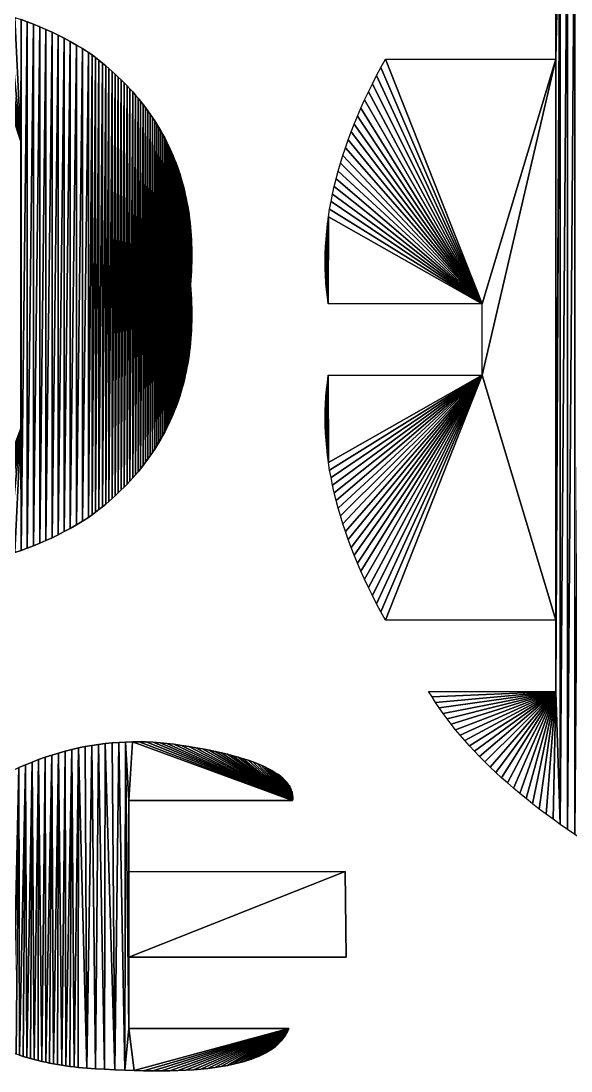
# Model space of a CAD drawing. Extents: x 10 to 917, y 10 to 841.
# Drawn here: x 157 to 205.9, y 10 to 103.4 of the extents above; entities that cross this region are included whole.
import ezdxf

# ---------------------------------------------------------------- set-up
doc = ezdxf.new("R2010")
doc.units = 0
doc.header["$MEASUREMENT"] = 0
doc.layers.get('0').update_dxf_attribs({"linetype": 'CONTINUOUS'})

msp = doc.modelspace()

# ---------------------------------------------------------------- linework, layer by layer
for p, q in [((204.6, 99.984), (204.6, 106.326)), ((157.591, 103.305), (157.036, 103.502)), ((158.144, 103.095), (157.591, 103.305)), ((158.695, 102.872), (158.144, 103.095)), ((159.244, 102.634), (158.695, 102.872)), ((159.791, 102.383), (159.244, 102.634)), ((160.336, 102.118), (159.791, 102.383)), ((160.878, 101.839), (160.336, 102.118)), ((161.419, 101.547), (160.878, 101.839)), ((161.958, 101.241), (161.419, 101.547)), ((162.494, 100.921), (161.958, 101.241)), ((163.029, 100.588), (162.494, 100.921)), ((163.346, 100.355), (163.029, 100.588)), ((163.658, 100.119), (163.346, 100.355)), ((163.965, 99.881), (163.658, 100.119)), ((189.041, 99.252), (189.444, 99.984)), ((189.444, 99.984), (204.6, 99.984)), ((164.266, 99.64), (163.965, 99.881)), ((164.561, 99.395), (164.266, 99.64)), ((164.85, 99.148), (164.561, 99.395)), ((165.135, 98.898), (164.85, 99.148)), ((188.653, 98.522), (189.041, 99.252)), ((165.413, 98.646), (165.135, 98.898)), ((165.686, 98.39), (165.413, 98.646)), ((165.953, 98.131), (165.686, 98.39)), ((166.215, 97.87), (165.953, 98.131)), ((188.281, 97.796), (188.653, 98.522)), ((166.471, 97.605), (166.215, 97.87)), ((166.722, 97.338), (166.471, 97.605)), ((166.966, 97.068), (166.722, 97.338)), ((187.925, 97.073), (188.281, 97.796)), ((167.206, 96.795), (166.966, 97.068)), ((167.44, 96.519), (167.206, 96.795)), ((167.668, 96.241), (167.44, 96.519)), ((167.89, 95.959), (167.668, 96.241)), ((187.26, 95.638), (187.585, 96.354)), ((187.585, 96.354), (187.925, 97.073)), ((168.107, 95.675), (167.89, 95.959)), ((168.319, 95.387), (168.107, 95.675)), ((168.525, 95.097), (168.319, 95.387)), ((186.952, 94.926), (187.26, 95.638)), ((168.725, 94.804), (168.525, 95.097)), ((168.92, 94.508), (168.725, 94.804)), ((169.109, 94.209), (168.92, 94.508)), ((186.659, 94.217), (186.952, 94.926)), ((169.292, 93.908), (169.109, 94.209)), ((169.47, 93.603), (169.292, 93.908)), ((169.643, 93.296), (169.47, 93.603)), ((186.12, 92.808), (186.381, 93.511)), ((186.381, 93.511), (186.659, 94.217)), ((169.809, 92.986), (169.643, 93.296)), ((169.971, 92.672), (169.809, 92.986)), ((170.126, 92.356), (169.971, 92.672)), ((185.874, 92.109), (186.12, 92.808)), ((170.276, 92.037), (170.126, 92.356)), ((170.421, 91.716), (170.276, 92.037)), ((170.559, 91.391), (170.421, 91.716)), ((185.644, 91.414), (185.874, 92.109)), ((170.693, 91.063), (170.559, 91.391)), ((170.82, 90.733), (170.693, 91.063)), ((170.942, 90.4), (170.82, 90.733)), ((185.232, 90.033), (185.43, 90.721)), ((185.43, 90.721), (185.644, 91.414)), ((171.059, 90.064), (170.942, 90.4)), ((171.17, 89.725), (171.059, 90.064)), ((171.275, 89.383), (171.17, 89.725)), ((185.049, 89.347), (185.232, 90.033)), ((171.375, 89.038), (171.275, 89.383)), ((171.469, 88.69), (171.375, 89.038)), ((184.882, 88.665), (185.049, 89.347)), ((171.558, 88.34), (171.469, 88.69)), ((171.641, 87.987), (171.558, 88.34)), ((171.718, 87.63), (171.641, 87.987)), ((184.596, 87.311), (184.731, 87.986)), ((184.731, 87.986), (184.882, 88.665)), ((171.79, 87.271), (171.718, 87.63)), ((171.856, 86.909), (171.79, 87.271)), ((171.917, 86.544), (171.856, 86.909)), ((184.476, 86.639), (184.596, 87.311)), ((171.972, 86.177), (171.917, 86.544)), ((172.021, 85.806), (171.972, 86.177)), ((184.284, 85.305), (184.372, 85.97)), ((184.372, 85.97), (184.476, 86.639)), ((172.065, 85.432), (172.021, 85.806)), ((172.103, 85.056), (172.065, 85.432)), ((172.136, 84.677), (172.103, 85.056)), ((184.212, 84.643), (184.284, 85.305)), ((172.163, 84.295), (172.136, 84.677)), ((172.185, 83.91), (172.163, 84.295)), ((184.155, 83.985), (184.212, 84.643)), ((172.201, 83.522), (172.185, 83.91)), ((172.211, 83.131), (172.201, 83.522)), ((172.216, 82.738), (172.211, 83.131)), ((184.089, 82.678), (184.114, 83.329)), ((184.114, 83.329), (184.155, 83.985)), ((172.209, 81.942), (172.215, 82.341)), ((172.215, 82.341), (172.216, 82.738)), ((184.08, 82.029), (184.089, 82.678)), ((172.179, 81.135), (172.197, 81.54)), ((172.197, 81.54), (172.209, 81.942)), ((184.087, 81.384), (184.08, 82.029)), ((184.109, 80.743), (184.087, 81.384)), ((172.093, 79.902), (172.127, 80.316)), ((172.127, 80.316), (172.156, 80.727)), ((172.156, 80.727), (172.179, 81.135)), ((184.147, 80.105), (184.109, 80.743)), ((172.127, 79.489), (172.093, 79.902)), ((172.156, 79.078), (172.127, 79.489)), ((184.201, 79.47), (184.147, 80.105)), ((184.27, 78.838), (184.201, 79.47)), ((172.179, 78.67), (172.156, 79.078)), ((172.197, 78.265), (172.179, 78.67)), ((184.356, 78.21), (184.27, 78.838)), ((172.209, 77.863), (172.197, 78.265)), ((172.215, 77.463), (172.209, 77.863)), ((198.041, 78.211), (184.356, 78.21)), ((198.041, 71.869), (198.041, 78.211)), ((172.201, 76.282), (172.211, 76.673)), ((172.211, 76.673), (172.216, 77.067)), ((172.216, 77.067), (172.215, 77.463)), ((172.163, 75.51), (172.185, 75.895)), ((172.185, 75.895), (172.201, 76.282)), ((172.065, 74.372), (172.103, 74.748)), ((172.103, 74.748), (172.136, 75.128)), ((172.136, 75.128), (172.163, 75.51)), ((171.972, 73.628), (172.021, 73.999)), ((172.021, 73.999), (172.065, 74.372)), ((171.79, 72.533), (171.856, 72.895)), ((171.856, 72.895), (171.917, 73.26)), ((171.917, 73.26), (171.972, 73.628)), ((171.641, 71.818), (171.718, 72.174)), ((171.718, 72.174), (171.79, 72.533)), ((171.375, 70.766), (171.469, 71.114)), ((171.469, 71.114), (171.558, 71.465)), ((171.558, 71.465), (171.641, 71.818)), ((184.201, 70.61), (184.27, 71.242)), ((184.27, 71.242), (184.356, 71.87)), ((184.356, 71.87), (198.041, 71.869)), ((171.059, 69.741), (171.17, 70.08)), ((171.17, 70.08), (171.275, 70.422)), ((171.275, 70.422), (171.375, 70.766)), ((184.147, 69.975), (184.201, 70.61)), ((170.82, 69.071), (170.942, 69.405)), ((170.942, 69.405), (171.059, 69.741)), ((184.087, 68.696), (184.109, 69.337)), ((184.109, 69.337), (184.147, 69.975)), ((170.421, 68.089), (170.559, 68.413)), ((170.559, 68.413), (170.693, 68.741)), ((170.693, 68.741), (170.82, 69.071)), ((184.08, 68.051), (184.087, 68.696)), ((169.971, 67.132), (170.126, 67.448)), ((170.126, 67.448), (170.276, 67.767)), ((170.276, 67.767), (170.421, 68.089)), ((184.089, 67.402), (184.08, 68.051)), ((184.114, 66.751), (184.089, 67.402)), ((169.47, 66.201), (169.643, 66.509)), ((169.643, 66.509), (169.809, 66.819)), ((169.809, 66.819), (169.971, 67.132)), ((184.155, 66.095), (184.114, 66.751)), ((168.92, 65.296), (169.109, 65.595)), ((169.109, 65.595), (169.292, 65.897)), ((169.292, 65.897), (169.47, 66.201)), ((184.212, 65.437), (184.155, 66.095)), ((184.284, 64.775), (184.212, 65.437)), ((168.319, 64.417), (168.525, 64.707)), ((168.525, 64.707), (168.725, 65)), ((168.725, 65), (168.92, 65.296)), ((184.372, 64.11), (184.284, 64.775)), ((167.44, 63.285), (167.668, 63.564)), ((167.668, 63.564), (167.89, 63.845)), ((167.89, 63.845), (168.107, 64.13)), ((168.107, 64.13), (168.319, 64.417)), ((184.476, 63.441), (184.372, 64.11)), ((166.722, 62.466), (166.966, 62.736)), ((166.966, 62.736), (167.206, 63.009)), ((167.206, 63.009), (167.44, 63.285)), ((184.596, 62.769), (184.476, 63.441)), ((184.731, 62.094), (184.596, 62.769)), ((165.686, 61.415), (165.953, 61.673)), ((165.953, 61.673), (166.215, 61.935)), ((166.215, 61.935), (166.471, 62.199)), ((166.471, 62.199), (166.722, 62.466)), ((184.882, 61.415), (184.731, 62.094)), ((164.85, 60.656), (165.135, 60.906)), ((165.135, 60.906), (165.413, 61.159)), ((165.413, 61.159), (165.686, 61.415)), ((185.049, 60.733), (184.882, 61.415)), ((185.232, 60.047), (185.049, 60.733)), ((163.658, 59.685), (163.965, 59.923)), ((163.965, 59.923), (164.266, 60.165)), ((164.266, 60.165), (164.561, 60.409)), ((164.561, 60.409), (164.85, 60.656)), ((185.43, 59.359), (185.232, 60.047)), ((161.958, 58.563), (162.494, 58.883)), ((162.494, 58.883), (163.029, 59.217)), ((163.029, 59.217), (163.346, 59.449)), ((163.346, 59.449), (163.658, 59.685)), ((185.644, 58.666), (185.43, 59.359)), ((160.336, 57.686), (160.878, 57.965)), ((160.878, 57.965), (161.419, 58.257)), ((161.419, 58.257), (161.958, 58.563)), ((185.874, 57.971), (185.644, 58.666)), ((186.12, 57.272), (185.874, 57.971)), ((158.695, 56.933), (159.244, 57.17)), ((159.244, 57.17), (159.791, 57.421)), ((159.791, 57.421), (160.336, 57.686)), ((186.381, 56.569), (186.12, 57.272)), ((156.478, 56.12), (157.036, 56.303)), ((157.036, 56.303), (157.591, 56.499)), ((157.591, 56.499), (158.144, 56.709)), ((158.144, 56.709), (158.695, 56.933)), ((186.659, 55.863), (186.381, 56.569)), ((186.952, 55.154), (186.659, 55.863)), ((187.26, 54.442), (186.952, 55.154)), ((187.585, 53.726), (187.26, 54.442)), ((187.925, 53.007), (187.585, 53.726)), ((188.281, 52.284), (187.925, 53.007)), ((188.653, 51.558), (188.281, 52.284)), ((189.041, 50.829), (188.653, 51.558)), ((189.444, 50.096), (189.041, 50.829)), ((204.6, 50.096), (189.444, 50.096)), ((204.6, 43.754), (204.6, 50.096)), ((193.579, 43.264), (193.277, 43.754)), ((193.277, 43.754), (204.6, 43.754)), ((193.894, 42.775), (193.579, 43.264)), ((194.224, 42.288), (193.894, 42.775)), ((194.567, 41.802), (194.224, 42.288)), ((194.924, 41.317), (194.567, 41.802)), ((195.294, 40.834), (194.924, 41.317)), ((195.679, 40.353), (195.294, 40.834)), ((196.077, 39.872), (195.679, 40.353)), ((165.732, 39.223), (165.128, 39.177)), ((166.338, 39.254), (165.732, 39.223)), ((166.945, 39.27), (166.338, 39.254)), ((167.554, 39.272), (166.945, 39.27)), ((168.165, 39.259), (167.554, 39.272)), ((168.778, 39.231), (168.165, 39.259)), ((169.393, 39.188), (168.778, 39.231)), ((196.49, 39.394), (196.077, 39.872)), ((196.916, 38.916), (196.49, 39.394)), ((160.947, 38.443), (160.356, 38.28)), ((161.539, 38.592), (160.947, 38.443)), ((162.133, 38.727), (161.539, 38.592)), ((162.728, 38.846), (162.133, 38.727)), ((163.326, 38.951), (162.728, 38.846)), ((163.924, 39.041), (163.326, 38.951)), ((164.525, 39.117), (163.924, 39.041)), ((165.128, 39.177), (164.525, 39.117)), ((170.009, 39.131), (169.393, 39.188)), ((170.627, 39.059), (170.009, 39.131)), ((171.298, 38.96), (170.627, 39.059)), ((171.947, 38.858), (171.298, 38.96)), ((172.574, 38.752), (171.947, 38.858)), ((173.179, 38.643), (172.574, 38.752)), ((173.762, 38.529), (173.179, 38.643)), ((174.323, 38.412), (173.762, 38.529)), ((174.862, 38.292), (174.323, 38.412)), ((175.379, 38.167), (174.862, 38.292)), ((197.356, 38.44), (196.916, 38.916)), ((197.81, 37.966), (197.356, 38.44)), ((158.012, 37.477), (157.43, 37.239)), ((158.596, 37.7), (158.012, 37.477)), ((159.181, 37.908), (158.596, 37.7)), ((159.768, 38.101), (159.181, 37.908)), ((160.356, 38.28), (159.768, 38.101)), ((175.874, 38.039), (175.379, 38.167)), ((176.347, 37.907), (175.874, 38.039)), ((176.798, 37.772), (176.347, 37.907)), ((177.227, 37.632), (176.798, 37.772)), ((177.634, 37.489), (177.227, 37.632)), ((178.019, 37.343), (177.634, 37.489)), ((198.278, 37.493), (197.81, 37.966)), ((198.759, 37.021), (198.278, 37.493)), ((157.43, 37.239), (156.85, 36.987)), ((178.382, 37.192), (178.019, 37.343)), ((178.723, 37.038), (178.382, 37.192)), ((179.042, 36.88), (178.723, 37.038)), ((179.339, 36.719), (179.042, 36.88)), ((179.613, 36.554), (179.339, 36.719)), ((179.866, 36.385), (179.613, 36.554)), ((199.255, 36.551), (198.759, 37.021)), ((199.764, 36.082), (199.255, 36.551)), ((180.097, 36.212), (179.866, 36.385)), ((180.306, 36.036), (180.097, 36.212)), ((180.493, 35.856), (180.306, 36.036)), ((180.579, 35.764), (180.493, 35.856)), ((180.658, 35.672), (180.579, 35.764)), ((180.733, 35.579), (180.658, 35.672)), ((180.801, 35.485), (180.733, 35.579)), ((180.865, 35.389), (180.801, 35.485)), ((200.287, 35.615), (199.764, 36.082)), ((200.824, 35.149), (200.287, 35.615)), ((180.922, 35.293), (180.865, 35.389)), ((180.975, 35.196), (180.922, 35.293)), ((181.021, 35.099), (180.975, 35.196)), ((181.063, 35), (181.021, 35.099)), ((181.098, 34.9), (181.063, 35)), ((181.129, 34.799), (181.098, 34.9)), ((181.153, 34.698), (181.129, 34.799)), ((181.173, 34.595), (181.153, 34.698)), ((181.186, 34.492), (181.173, 34.595)), ((201.375, 34.684), (200.824, 35.149)), ((201.94, 34.221), (201.375, 34.684)), ((166.629, 27.727), (166.629, 34.069)), ((166.629, 34.069), (181.186, 34.069)), ((181.195, 34.387), (181.186, 34.492)), ((181.186, 34.069), (181.195, 34.176)), ((181.197, 34.282), (181.195, 34.387)), ((181.195, 34.176), (181.197, 34.282)), ((202.518, 33.76), (201.94, 34.221)), ((203.111, 33.299), (202.518, 33.76)), ((203.717, 32.841), (203.111, 33.299)), ((204.337, 32.383), (203.717, 32.841)), ((204.971, 31.927), (204.337, 32.383)), ((205.619, 31.473), (204.971, 31.927)), ((206.28, 31.02), (205.619, 31.473)), ((185.851, 27.728), (166.629, 27.727)), ((185.938, 20.135), (185.851, 27.728)), ((166.629, 13.793), (166.629, 20.135)), ((166.629, 20.135), (185.938, 20.135)), ((180.834, 13.793), (166.629, 13.793)), ((180.406, 12.984), (180.494, 13.112)), ((180.494, 13.112), (180.575, 13.243)), ((180.575, 13.243), (180.649, 13.377)), ((180.649, 13.377), (180.717, 13.513)), ((180.717, 13.513), (180.779, 13.652)), ((180.779, 13.652), (180.834, 13.793)), ((179.48, 12.056), (179.618, 12.163)), ((179.618, 12.163), (179.749, 12.272)), ((179.749, 12.272), (179.875, 12.384)), ((179.875, 12.384), (179.994, 12.499)), ((179.994, 12.499), (180.107, 12.616)), ((180.107, 12.616), (180.213, 12.736)), ((180.213, 12.736), (180.313, 12.859)), ((180.313, 12.859), (180.406, 12.984)), ((156.907, 11.403), (157.228, 11.302)), ((157.228, 11.302), (157.552, 11.205)), ((177.749, 11.139), (177.95, 11.218)), ((177.95, 11.218), (178.146, 11.301)), ((178.146, 11.301), (178.335, 11.386)), ((178.335, 11.386), (178.517, 11.473)), ((178.517, 11.473), (178.694, 11.564)), ((178.694, 11.564), (178.864, 11.657)), ((178.864, 11.657), (179.027, 11.753)), ((179.027, 11.753), (179.184, 11.851)), ((179.184, 11.851), (179.335, 11.952)), ((179.335, 11.952), (179.48, 12.056)), ((157.552, 11.205), (157.88, 11.112)), ((157.88, 11.112), (158.213, 11.023)), ((158.213, 11.023), (158.549, 10.939)), ((158.549, 10.939), (158.889, 10.858)), ((158.889, 10.858), (159.233, 10.782)), ((159.233, 10.782), (159.581, 10.711)), ((159.581, 10.711), (159.933, 10.643)), ((159.933, 10.643), (160.289, 10.579)), ((160.289, 10.579), (160.649, 10.52)), ((160.649, 10.52), (161.013, 10.465)), ((161.013, 10.465), (161.381, 10.414)), ((161.381, 10.414), (161.753, 10.368)), ((161.753, 10.368), (162.129, 10.325)), ((162.129, 10.325), (162.892, 10.253)), ((173.657, 10.23), (174.257, 10.306)), ((174.257, 10.306), (174.832, 10.393)), ((174.832, 10.393), (175.382, 10.49)), ((175.382, 10.49), (175.906, 10.598)), ((175.906, 10.598), (176.405, 10.717)), ((176.405, 10.717), (176.878, 10.847)), ((176.878, 10.847), (177.326, 10.987)), ((177.326, 10.987), (177.541, 11.062)), ((177.541, 11.062), (177.749, 11.139)), ((162.892, 10.253), (163.671, 10.198)), ((163.671, 10.198), (164.466, 10.159)), ((164.466, 10.159), (165.372, 10.106)), ((165.372, 10.106), (166.252, 10.063)), ((166.252, 10.063), (167.107, 10.032)), ((167.107, 10.032), (167.937, 10.011)), ((167.937, 10.011), (168.741, 10.001)), ((168.741, 10.001), (169.519, 10.001)), ((169.519, 10.001), (170.272, 10.012)), ((170.272, 10.012), (171, 10.034)), ((171, 10.034), (171.702, 10.067)), ((171.702, 10.067), (172.379, 10.111)), ((172.379, 10.111), (173.031, 10.165)), ((173.031, 10.165), (173.657, 10.23))]:
    msp.add_line(p, q)

# ---------------------------------------------------------------- meshes
mesh = msp.add_polyface()
corners = [(211.376, 75.04), (211.3, 122.191), (212.072, 122.633), (212.177, 80.793), (212.859, 123.073), (212.911, 83.205), (213.659, 123.512), (213.665, 85.043), (214.473, 123.949), (214.567, 86.8), (215.301, 124.385), (214.815, 87.226), (215.073, 87.648), (215.34, 88.064), (193.579, 106.816), (204.6, 106.326), (193.277, 106.326), (193.894, 107.305), (194.224, 107.792), (194.567, 108.278), (194.924, 108.763), (195.294, 109.246), (195.679, 109.727), (196.077, 110.208), (196.49, 110.686), (196.916, 111.164), (197.356, 111.64), (197.81, 112.114), (198.278, 112.587), (198.759, 113.059), (199.255, 113.529), (199.764, 113.998), (200.287, 114.465), (200.824, 114.931), (201.375, 115.396), (201.94, 115.859), (202.518, 116.32), (203.111, 116.781), (203.717, 117.239), (204.337, 117.697), (204.971, 118.153), (204.6, 99.984)]
mesh.append_faces([[corners[k] for k in face] for face in [(14, 15, 16)]], dxfattribs={"vtx0": -1})
mesh.append_faces([[corners[k] for k in face] for face in [(9, 10, 11), (11, 10, 12), (12, 10, 13), (15, 40, 41)]], dxfattribs={"vtx0": -1, "vtx1": -1})
mesh.append_faces([[corners[k] for k in face] for face in [(0, 1, 2), (3, 2, 4), (5, 4, 6), (7, 6, 8), (9, 8, 10), (15, 14, 17), (15, 17, 18), (15, 18, 19), (15, 19, 20), (15, 20, 21), (15, 21, 22), (15, 22, 23), (15, 23, 24), (15, 24, 25), (15, 25, 26), (15, 26, 27), (15, 27, 28), (15, 28, 29), (15, 29, 30), (15, 30, 31), (15, 31, 32), (15, 32, 33), (15, 33, 34), (15, 34, 35), (15, 35, 36), (15, 36, 37), (15, 37, 38), (15, 38, 39), (15, 39, 40)]], dxfattribs={"vtx0": -1, "vtx2": -1})
mesh = msp.add_polyface()
corners = [(204.971, 31.927), (204.971, 118.153), (205.619, 118.607), (205.619, 31.473), (206.28, 119.06), (206.28, 31.02), (206.956, 119.512), (206.956, 30.568), (207.645, 119.962), (207.645, 30.118), (208.348, 120.411), (208.348, 29.67), (209.065, 120.858), (209.065, 29.222), (209.796, 121.304), (209.796, 28.776), (210.541, 121.748), (210.541, 28.332), (211.3, 122.191), (211.3, 27.889), (211.376, 75.04), (212.072, 122.633), (211.402, 75.588), (211.438, 76.132), (211.483, 76.67), (211.537, 77.203), (211.601, 77.731), (211.674, 78.254), (211.756, 78.772), (211.847, 79.285), (211.948, 79.793), (212.057, 80.296), (212.177, 80.793), (212.859, 123.073), (212.305, 81.286), (212.442, 81.773), (212.589, 82.255), (212.745, 82.733), (212.911, 83.205), (213.659, 123.512), (213.085, 83.672), (213.269, 84.134), (213.462, 84.591), (213.665, 85.043), (214.473, 123.949), (213.876, 85.49), (214.097, 85.931), (214.327, 86.368), (214.567, 86.8), (204.6, 99.984), (204.6, 50.096)]
mesh.append_faces([[corners[k] for k in face] for face in [(20, 21, 22), (22, 21, 23), (23, 21, 24), (24, 21, 25), (25, 21, 26), (26, 21, 27), (27, 21, 28), (28, 21, 29), (29, 21, 30), (30, 21, 31), (31, 21, 32), (32, 33, 34), (34, 33, 35), (35, 33, 36), (36, 33, 37), (37, 33, 38), (38, 39, 40), (40, 39, 41), (41, 39, 42), (42, 39, 43), (43, 44, 45), (45, 44, 46), (46, 44, 47), (47, 44, 48)]], dxfattribs={"vtx0": -1, "vtx1": -1})
mesh.append_faces([[corners[k] for k in face] for face in [(19, 18, 20), (49, 1, 50)]], dxfattribs={"vtx0": -1, "vtx1": -1, "vtx2": -1})
mesh.append_faces([[corners[k] for k in face] for face in [(0, 1, 2), (3, 2, 4), (5, 4, 6), (7, 6, 8), (9, 8, 10), (11, 10, 12), (13, 12, 14), (15, 14, 16), (17, 16, 18)]], dxfattribs={"vtx0": -1, "vtx2": -1})
mesh = msp.add_polyface()
corners = [(204.971, 31.927), (204.6, 43.754), (204.971, 118.153), (205.619, 118.607), (205.619, 31.473), (206.28, 119.06), (206.28, 31.02), (206.956, 119.512), (206.956, 30.568), (207.645, 119.962), (207.645, 30.118), (208.348, 120.411), (208.348, 29.67), (209.065, 120.858), (209.065, 29.222), (209.796, 121.304), (209.796, 28.776), (210.541, 121.748), (210.541, 28.332), (211.3, 122.191), (211.3, 27.889), (212.072, 27.447), (211.376, 75.04), (211.402, 74.492), (211.438, 73.948), (211.483, 73.41), (211.537, 72.877), (211.601, 72.349), (211.674, 71.826), (211.756, 71.308), (211.847, 70.795), (211.948, 70.287), (212.057, 69.785), (212.177, 69.287), (212.859, 27.007), (212.305, 68.794), (212.442, 68.307), (212.589, 67.825), (212.745, 67.347), (212.911, 66.875), (213.659, 26.568), (213.085, 66.408), (213.269, 65.946), (213.462, 65.489), (213.665, 65.037), (214.473, 26.131), (213.876, 64.59), (214.097, 64.149), (214.327, 63.712), (214.567, 63.28), (204.6, 50.096)]
mesh.append_faces([[corners[k] for k in face] for face in [(0, 3, 4), (4, 5, 6), (6, 7, 8), (8, 9, 10), (10, 11, 12), (12, 13, 14), (14, 15, 16), (16, 17, 18), (18, 19, 20), (50, 2, 1)]], dxfattribs={"vtx0": -1, "vtx1": -1})
mesh.append_faces([[corners[k] for k in face] for face in [(0, 1, 2)]], dxfattribs={"vtx0": -1, "vtx1": -1, "vtx2": -1})
mesh.append_faces([[corners[k] for k in face] for face in [(21, 22, 23), (21, 23, 24), (21, 24, 25), (21, 25, 26), (21, 26, 27), (21, 27, 28), (21, 28, 29), (21, 29, 30), (21, 30, 31), (21, 31, 32), (21, 32, 33), (34, 33, 35), (34, 35, 36), (34, 36, 37), (34, 37, 38), (34, 38, 39), (40, 39, 41), (40, 41, 42), (40, 42, 43), (40, 43, 44), (45, 44, 46), (45, 46, 47), (45, 47, 48), (45, 48, 49)]], dxfattribs={"vtx0": -1, "vtx2": -1})
mesh = msp.add_polyface()
corners = [(157.036, 56.303), (157.036, 103.502), (157.591, 103.305), (157.591, 56.499), (158.144, 103.095), (158.144, 56.709), (158.695, 102.872), (158.695, 56.933), (159.244, 102.634), (159.244, 57.17), (159.791, 102.383), (159.791, 57.421), (160.336, 102.118), (160.336, 57.686), (160.878, 101.839), (160.878, 57.965), (161.419, 101.547), (161.419, 58.257), (161.958, 101.241), (161.958, 58.563), (162.494, 100.921), (162.494, 58.883), (163.029, 100.588), (163.029, 59.217), (163.346, 100.355), (163.346, 59.449), (163.658, 100.119), (163.658, 59.685), (163.965, 99.881), (163.965, 59.923), (164.266, 99.64), (164.266, 60.165), (164.561, 99.395), (164.561, 60.409), (164.85, 99.148), (164.85, 60.656), (165.135, 98.898), (165.135, 60.906), (165.413, 98.646), (165.413, 61.159), (165.686, 98.39), (165.686, 61.415), (165.953, 98.131), (165.953, 61.673), (166.215, 97.87), (166.215, 61.935), (166.471, 97.605), (166.471, 62.199), (166.722, 97.338), (166.722, 62.466), (166.966, 97.068), (166.966, 62.736), (167.206, 96.795), (167.206, 63.009), (167.44, 96.519), (167.44, 63.285), (167.668, 96.241), (167.668, 63.564), (167.89, 95.959), (167.89, 63.845), (168.107, 95.675), (168.107, 64.13), (168.319, 95.387), (168.319, 64.417), (168.525, 95.097), (168.525, 64.707), (168.725, 94.804), (157.03, 92.667), (153.092, 104.491), (153.661, 104.391), (154.229, 104.277), (154.794, 104.15), (155.358, 104.008), (155.919, 103.853), (156.478, 103.684), (157.03, 86.326), (157.03, 73.478)]
mesh.append_faces([[corners[k] for k in face] for face in [(67, 1, 75)]], dxfattribs={"vtx0": -1, "vtx1": -1})
mesh.append_faces([[corners[k] for k in face] for face in [(75, 1, 76)]], dxfattribs={"vtx0": -1, "vtx1": -1, "vtx2": -1})
mesh.append_faces([[corners[k] for k in face] for face in [(0, 1, 2), (3, 2, 4), (5, 4, 6), (7, 6, 8), (9, 8, 10), (11, 10, 12), (13, 12, 14), (15, 14, 16), (17, 16, 18), (19, 18, 20), (21, 20, 22), (23, 22, 24), (25, 24, 26), (27, 26, 28), (29, 28, 30), (31, 30, 32), (33, 32, 34), (35, 34, 36), (37, 36, 38), (39, 38, 40), (41, 40, 42), (43, 42, 44), (45, 44, 46), (47, 46, 48), (49, 48, 50), (51, 50, 52), (53, 52, 54), (55, 54, 56), (57, 56, 58), (59, 58, 60), (61, 60, 62), (63, 62, 64), (65, 64, 66), (67, 68, 69), (67, 69, 70), (67, 70, 71), (67, 71, 72), (67, 72, 73), (67, 73, 74), (67, 74, 1)]], dxfattribs={"vtx0": -1, "vtx2": -1})
mesh = msp.add_polyface()
corners = [(152.52, 55.227), (157.03, 67.137), (153.092, 55.313), (153.661, 55.413), (154.229, 55.527), (154.794, 55.655), (155.358, 55.796), (155.919, 55.951), (156.478, 56.12), (157.036, 56.303), (157.591, 103.305), (157.591, 56.499), (158.144, 103.095), (158.144, 56.709), (158.695, 102.872), (158.695, 56.933), (159.244, 102.634), (159.244, 57.17), (159.791, 102.383), (159.791, 57.421), (160.336, 102.118), (160.336, 57.686), (160.878, 101.839), (160.878, 57.965), (161.419, 101.547), (161.419, 58.257), (161.958, 101.241), (161.958, 58.563), (162.494, 100.921), (162.494, 58.883), (163.029, 100.588), (163.029, 59.217), (163.346, 100.355), (163.346, 59.449), (163.658, 100.119), (163.658, 59.685), (163.965, 99.881), (163.965, 59.923), (164.266, 99.64), (164.266, 60.165), (164.561, 99.395), (164.561, 60.409), (164.85, 99.148), (164.85, 60.656), (165.135, 98.898), (165.135, 60.906), (165.413, 98.646), (165.413, 61.159), (165.686, 98.39), (165.686, 61.415), (165.953, 98.131), (165.953, 61.673), (166.215, 97.87), (166.215, 61.935), (166.471, 97.605), (166.471, 62.199), (166.722, 97.338), (166.722, 62.466), (166.966, 97.068), (166.966, 62.736), (167.206, 96.795), (167.206, 63.009), (167.44, 96.519), (167.44, 63.285), (167.668, 96.241), (167.668, 63.564), (167.89, 95.959), (167.89, 63.845), (168.107, 95.675), (168.107, 64.13), (168.319, 95.387), (168.319, 64.417), (168.525, 95.097), (168.525, 64.707), (168.725, 94.804), (168.725, 65), (168.92, 94.508), (168.92, 65.296)]
mesh.append_faces([[corners[k] for k in face] for face in [(0, 1, 2), (2, 1, 3), (3, 1, 4), (4, 1, 5), (5, 1, 6), (6, 1, 7), (7, 1, 8), (8, 1, 9), (9, 10, 11), (11, 12, 13), (13, 14, 15), (15, 16, 17), (17, 18, 19), (19, 20, 21), (21, 22, 23), (23, 24, 25), (25, 26, 27), (27, 28, 29), (29, 30, 31), (31, 32, 33), (33, 34, 35), (35, 36, 37), (37, 38, 39), (39, 40, 41), (41, 42, 43), (43, 44, 45), (45, 46, 47), (47, 48, 49), (49, 50, 51), (51, 52, 53), (53, 54, 55), (55, 56, 57), (57, 58, 59), (59, 60, 61), (61, 62, 63), (63, 64, 65), (65, 66, 67), (67, 68, 69), (69, 70, 71), (71, 72, 73), (73, 74, 75), (75, 76, 77)]], dxfattribs={"vtx0": -1, "vtx1": -1})
mesh = msp.add_polyface()
corners = [(157.036, 56.303), (157.03, 67.137), (157.036, 103.502), (168.92, 65.296), (169.109, 94.209), (169.109, 65.595), (169.292, 93.908), (169.292, 65.897), (169.47, 93.603), (169.47, 66.201), (169.643, 93.296), (169.643, 66.509), (169.809, 92.986), (169.809, 66.819), (169.971, 92.672), (169.971, 67.132), (170.126, 92.356), (170.126, 67.448), (170.276, 92.037), (170.276, 67.767), (170.421, 91.716), (170.421, 68.089), (170.559, 91.391), (170.559, 68.413), (170.693, 91.063), (170.693, 68.741), (170.82, 90.733), (170.82, 69.071), (170.942, 90.4), (170.942, 69.405), (171.059, 90.064), (171.059, 69.741), (171.17, 89.725), (171.17, 70.08), (171.275, 89.383), (171.275, 70.422), (171.375, 89.038), (171.375, 70.766), (171.469, 88.69), (171.469, 71.114), (171.558, 88.34), (171.558, 71.465), (171.641, 87.987), (171.641, 71.818), (171.718, 87.63), (171.718, 72.174), (171.79, 87.271), (171.79, 72.533), (171.856, 86.909), (171.856, 72.895), (171.917, 86.544), (171.917, 73.26), (171.972, 86.177), (171.972, 73.628), (172.021, 85.806), (172.021, 73.999), (172.065, 85.432), (172.065, 74.372), (172.103, 85.056), (172.093, 79.902), (172.103, 74.748), (172.127, 79.489), (172.136, 75.128), (172.156, 79.078), (172.163, 75.51), (172.179, 78.67), (172.185, 75.895), (172.197, 78.265), (172.201, 76.282), (172.209, 77.863), (172.211, 76.673), (172.215, 77.463), (172.216, 77.067)]
mesh.append_faces([[corners[k] for k in face] for face in [(70, 71, 72)]], dxfattribs={"vtx0": -1})
mesh.append_faces([[corners[k] for k in face] for face in [(3, 4, 5), (5, 6, 7), (7, 8, 9), (9, 10, 11), (11, 12, 13), (13, 14, 15), (15, 16, 17), (17, 18, 19), (19, 20, 21), (21, 22, 23), (23, 24, 25), (25, 26, 27), (27, 28, 29), (29, 30, 31), (31, 32, 33), (33, 34, 35), (35, 36, 37), (37, 38, 39), (39, 40, 41), (41, 42, 43), (43, 44, 45), (45, 46, 47), (47, 48, 49), (49, 50, 51), (51, 52, 53), (53, 54, 55), (55, 56, 57), (60, 61, 62), (62, 63, 64), (64, 65, 66), (66, 67, 68), (68, 69, 70)]], dxfattribs={"vtx0": -1, "vtx1": -1})
mesh.append_faces([[corners[k] for k in face] for face in [(0, 1, 2), (57, 58, 59)]], dxfattribs={"vtx0": -1, "vtx1": -1, "vtx2": -1})
mesh.append_faces([[corners[k] for k in face] for face in [(59, 60, 57), (60, 59, 61), (62, 61, 63), (64, 63, 65), (66, 65, 67), (68, 67, 69), (70, 69, 71)]], dxfattribs={"vtx0": -1, "vtx2": -1})
mesh = msp.add_polyface()
corners = [(168.725, 65), (168.725, 94.804), (168.92, 94.508), (168.92, 65.296), (169.109, 94.209), (169.109, 65.595), (169.292, 93.908), (169.292, 65.897), (169.47, 93.603), (169.47, 66.201), (169.643, 93.296), (169.643, 66.509), (169.809, 92.986), (169.809, 66.819), (169.971, 92.672), (169.971, 67.132), (170.126, 92.356), (170.126, 67.448), (170.276, 92.037), (170.276, 67.767), (170.421, 91.716), (170.421, 68.089), (170.559, 91.391), (170.559, 68.413), (170.693, 91.063), (170.693, 68.741), (170.82, 90.733), (170.82, 69.071), (170.942, 90.4), (170.942, 69.405), (171.059, 90.064), (171.059, 69.741), (171.17, 89.725), (171.17, 70.08), (171.275, 89.383), (171.275, 70.422), (171.375, 89.038), (171.375, 70.766), (171.469, 88.69), (171.469, 71.114), (171.558, 88.34), (171.558, 71.465), (171.641, 87.987), (171.641, 71.818), (171.718, 87.63), (171.718, 72.174), (171.79, 87.271), (171.79, 72.533), (171.856, 86.909), (171.856, 72.895), (171.917, 86.544), (171.917, 73.26), (171.972, 86.177), (171.972, 73.628), (172.021, 85.806), (172.021, 73.999), (172.065, 85.432), (172.065, 74.372), (172.103, 85.056), (172.093, 79.902), (172.127, 80.316), (172.136, 84.677), (172.156, 80.727), (172.163, 84.295), (172.179, 81.135), (172.185, 83.91), (172.197, 81.54), (172.201, 83.522), (172.209, 81.942), (172.211, 83.131), (172.215, 82.341), (172.216, 82.738), (157.03, 73.478), (157.036, 103.502), (157.03, 67.137)]
mesh.append_faces([[corners[k] for k in face] for face in [(70, 69, 71)]], dxfattribs={"vtx0": -1})
mesh.append_faces([[corners[k] for k in face] for face in [(59, 58, 60), (60, 61, 62), (62, 63, 64), (64, 65, 66), (66, 67, 68), (68, 69, 70), (72, 73, 74)]], dxfattribs={"vtx0": -1, "vtx1": -1})
mesh.append_faces([[corners[k] for k in face] for face in [(0, 1, 2), (3, 2, 4), (5, 4, 6), (7, 6, 8), (9, 8, 10), (11, 10, 12), (13, 12, 14), (15, 14, 16), (17, 16, 18), (19, 18, 20), (21, 20, 22), (23, 22, 24), (25, 24, 26), (27, 26, 28), (29, 28, 30), (31, 30, 32), (33, 32, 34), (35, 34, 36), (37, 36, 38), (39, 38, 40), (41, 40, 42), (43, 42, 44), (45, 44, 46), (47, 46, 48), (49, 48, 50), (51, 50, 52), (53, 52, 54), (55, 54, 56), (57, 56, 58), (60, 58, 61), (62, 61, 63), (64, 63, 65), (66, 65, 67), (68, 67, 69)]], dxfattribs={"vtx0": -1, "vtx2": -1})
mesh = msp.add_polyface()
corners = [(184.087, 68.696), (184.089, 67.402), (184.08, 68.051), (184.109, 69.337), (184.114, 66.751), (184.147, 69.975), (184.155, 66.095), (184.201, 70.61), (184.212, 65.437), (184.27, 71.242), (184.284, 64.775), (184.356, 71.87), (184.372, 64.11), (198.041, 71.869), (184.476, 63.441), (184.596, 62.769), (184.731, 62.094), (184.882, 61.415), (185.049, 60.733), (185.232, 60.047), (185.43, 59.359), (185.644, 58.666), (185.874, 57.971), (186.12, 57.272), (186.381, 56.569), (186.659, 55.863), (186.952, 55.154), (187.26, 54.442), (187.585, 53.726), (187.925, 53.007), (188.281, 52.284), (188.653, 51.558), (189.041, 50.829), (189.444, 50.096), (204.6, 50.096), (204.6, 99.984)]
mesh.append_faces([[corners[k] for k in face] for face in [(0, 1, 2)]], dxfattribs={"vtx0": -1})
mesh.append_faces([[corners[k] for k in face] for face in [(1, 3, 4), (4, 5, 6), (6, 7, 8), (8, 9, 10), (10, 11, 12), (12, 13, 14), (14, 13, 15), (15, 13, 16), (16, 13, 17), (17, 13, 18), (18, 13, 19), (19, 13, 20), (20, 13, 21), (21, 13, 22), (22, 13, 23), (23, 13, 24), (24, 13, 25), (25, 13, 26), (26, 13, 27), (27, 13, 28), (28, 13, 29), (29, 13, 30), (30, 13, 31), (31, 13, 32), (32, 13, 33), (33, 13, 34)]], dxfattribs={"vtx0": -1, "vtx1": -1})
mesh.append_faces([[corners[k] for k in face] for face in [(34, 13, 35)]], dxfattribs={"vtx0": -1, "vtx1": -1, "vtx2": -1})
mesh.append_faces([[corners[k] for k in face] for face in [(1, 0, 3), (4, 3, 5), (6, 5, 7), (8, 7, 9), (10, 9, 11), (12, 11, 13)]], dxfattribs={"vtx0": -1, "vtx2": -1})
mesh = msp.add_polyface()
corners = [(184.089, 82.678), (184.087, 81.384), (184.08, 82.029), (184.109, 80.743), (184.114, 83.329), (184.147, 80.105), (184.155, 83.985), (184.201, 79.47), (184.212, 84.643), (184.27, 78.838), (184.284, 85.305), (184.356, 78.21), (184.372, 85.97), (198.041, 78.211), (184.476, 86.639), (184.596, 87.311), (184.731, 87.986), (184.882, 88.665), (185.049, 89.347), (185.232, 90.033), (185.43, 90.721), (185.644, 91.414), (185.874, 92.109), (186.12, 92.808), (186.381, 93.511), (186.659, 94.217), (186.952, 94.926), (187.26, 95.638), (187.585, 96.354), (187.925, 97.073), (188.281, 97.796), (188.653, 98.522), (189.041, 99.252), (189.444, 99.984), (204.6, 99.984), (198.041, 71.869)]
mesh.append_faces([[corners[k] for k in face] for face in [(0, 1, 2)]], dxfattribs={"vtx0": -1})
mesh.append_faces([[corners[k] for k in face] for face in [(1, 0, 3), (3, 4, 5), (5, 6, 7), (7, 8, 9), (9, 10, 11), (11, 12, 13), (13, 34, 35)]], dxfattribs={"vtx0": -1, "vtx1": -1})
mesh.append_faces([[corners[k] for k in face] for face in [(3, 0, 4), (5, 4, 6), (7, 6, 8), (9, 8, 10), (11, 10, 12), (13, 12, 14), (13, 14, 15), (13, 15, 16), (13, 16, 17), (13, 17, 18), (13, 18, 19), (13, 19, 20), (13, 20, 21), (13, 21, 22), (13, 22, 23), (13, 23, 24), (13, 24, 25), (13, 25, 26), (13, 26, 27), (13, 27, 28), (13, 28, 29), (13, 29, 30), (13, 30, 31), (13, 31, 32), (13, 32, 33), (13, 33, 34)]], dxfattribs={"vtx0": -1, "vtx2": -1})
mesh = msp.add_polyface()
corners = [(204.6, 43.754), (193.579, 43.264), (193.277, 43.754), (193.894, 42.775), (194.224, 42.288), (194.567, 41.802), (194.924, 41.317), (195.294, 40.834), (195.679, 40.353), (196.077, 39.872), (196.49, 39.394), (196.916, 38.916), (197.356, 38.44), (197.81, 37.966), (198.278, 37.493), (198.759, 37.021), (199.255, 36.551), (199.764, 36.082), (200.287, 35.615), (200.824, 35.149), (201.375, 34.684), (201.94, 34.221), (202.518, 33.76), (203.111, 33.299), (203.717, 32.841), (204.337, 32.383), (204.971, 31.927), (211.376, 75.04), (212.072, 27.447), (211.3, 27.889), (212.177, 69.287), (212.859, 27.007), (212.911, 66.875), (213.659, 26.568), (213.665, 65.037), (214.473, 26.131), (214.567, 63.28), (215.301, 25.695), (214.815, 62.854), (215.073, 62.433), (215.34, 62.016), (216.142, 25.261)]
mesh.append_faces([[corners[k] for k in face] for face in [(0, 1, 2)]], dxfattribs={"vtx0": -1})
mesh.append_faces([[corners[k] for k in face] for face in [(1, 0, 3), (3, 0, 4), (4, 0, 5), (5, 0, 6), (6, 0, 7), (7, 0, 8), (8, 0, 9), (9, 0, 10), (10, 0, 11), (11, 0, 12), (12, 0, 13), (13, 0, 14), (14, 0, 15), (15, 0, 16), (16, 0, 17), (17, 0, 18), (18, 0, 19), (19, 0, 20), (20, 0, 21), (21, 0, 22), (22, 0, 23), (23, 0, 24), (24, 0, 25), (25, 0, 26), (28, 30, 31), (31, 32, 33), (33, 34, 35), (35, 36, 37), (37, 40, 41)]], dxfattribs={"vtx0": -1, "vtx1": -1})
mesh.append_faces([[corners[k] for k in face] for face in [(27, 28, 29), (37, 36, 38), (37, 38, 39), (37, 39, 40)]], dxfattribs={"vtx0": -1, "vtx2": -1})
mesh = msp.add_polyface()
corners = [(166.945, 39.27), (166.629, 34.069), (166.338, 39.254), (181.186, 34.069), (167.554, 39.272), (168.165, 39.259), (168.778, 39.231), (169.393, 39.188), (170.009, 39.131), (170.627, 39.059), (171.298, 38.96), (171.947, 38.858), (185.851, 27.728), (166.629, 20.135), (166.629, 27.727), (154.971, 24.261), (155.12, 36.141), (155.003, 24.207), (155.029, 24.154), (155.048, 24.101), (155.061, 24.048), (155.067, 23.996), (155.068, 12.099), (155.364, 11.972), (155.695, 36.438), (155.97, 11.732), (156.272, 36.72), (156.278, 11.618), (156.85, 36.987), (156.907, 11.403), (157.43, 37.239), (157.552, 11.205), (158.012, 37.477), (158.213, 11.023), (158.596, 37.7), (158.889, 10.858), (159.181, 37.908), (159.233, 10.782), (159.768, 38.101), (159.933, 10.643), (160.356, 38.28), (160.649, 10.52), (160.947, 38.443), (161.013, 10.465), (161.539, 38.592), (161.753, 10.368), (162.133, 38.727), (162.892, 10.253), (162.728, 38.846), (163.326, 38.951), (163.671, 10.198), (163.924, 39.041), (164.466, 10.159), (164.525, 39.117), (165.372, 10.106), (165.128, 39.177), (165.732, 39.223), (166.252, 10.063), (166.629, 13.793)]
mesh.append_faces([[corners[k] for k in face] for face in [(0, 1, 2), (1, 0, 3), (12, 13, 14), (15, 16, 17), (17, 16, 18), (18, 16, 19), (19, 16, 20), (20, 16, 21)]], dxfattribs={"vtx0": -1, "vtx1": -1})
mesh.append_faces([[corners[k] for k in face] for face in [(21, 16, 22), (58, 2, 1)]], dxfattribs={"vtx0": -1, "vtx1": -1, "vtx2": -1})
mesh.append_faces([[corners[k] for k in face] for face in [(3, 0, 4), (3, 4, 5), (3, 5, 6), (3, 6, 7), (3, 7, 8), (3, 8, 9), (3, 9, 10), (3, 10, 11), (23, 16, 24), (25, 24, 26), (27, 26, 28), (29, 28, 30), (31, 30, 32), (33, 32, 34), (35, 34, 36), (37, 36, 38), (39, 38, 40), (41, 40, 42), (43, 42, 44), (45, 44, 46), (47, 46, 48), (47, 48, 49), (50, 49, 51), (52, 51, 53), (54, 53, 55), (54, 55, 56), (57, 56, 2), (58, 1, 14)]], dxfattribs={"vtx0": -1, "vtx2": -1})
mesh = msp.add_polyface()
corners = [(155.068, 12.099), (155.12, 36.141), (155.364, 11.972), (155.695, 36.438), (155.665, 11.85), (155.97, 11.732), (156.272, 36.72), (156.278, 11.618), (156.85, 36.987), (156.591, 11.508), (156.907, 11.403), (157.43, 37.239), (157.228, 11.302), (157.552, 11.205), (158.012, 37.477), (157.88, 11.112), (158.213, 11.023), (158.596, 37.7), (158.549, 10.939), (158.889, 10.858), (159.181, 37.908), (159.233, 10.782), (159.768, 38.101), (159.581, 10.711), (159.933, 10.643), (160.356, 38.28), (160.289, 10.579), (160.649, 10.52), (160.947, 38.443), (161.013, 10.465), (161.539, 38.592), (161.381, 10.414), (161.753, 10.368), (162.133, 38.727), (162.129, 10.325), (162.892, 10.253), (163.326, 38.951), (163.671, 10.198), (163.924, 39.041), (164.466, 10.159), (164.525, 39.117), (165.372, 10.106), (165.732, 39.223), (166.252, 10.063), (166.338, 39.254), (166.629, 13.793), (167.107, 10.032), (166.629, 27.727), (166.629, 20.135), (180.834, 13.793), (167.937, 10.011), (168.741, 10.001), (169.519, 10.001), (154.997, 23.737), (155.024, 23.789), (155.045, 23.84), (155.059, 23.892), (155.066, 23.944), (155.067, 23.996)]
mesh.append_faces([[corners[k] for k in face] for face in [(0, 1, 2), (2, 3, 4), (4, 3, 5), (5, 6, 7), (7, 8, 9), (9, 8, 10), (10, 11, 12), (12, 11, 13), (13, 14, 15), (15, 14, 16), (16, 17, 18), (18, 17, 19), (19, 20, 21), (21, 22, 23), (23, 22, 24), (24, 25, 26), (26, 25, 27), (27, 28, 29), (29, 30, 31), (31, 30, 32), (32, 33, 34), (34, 33, 35), (35, 36, 37), (37, 38, 39), (39, 40, 41), (41, 42, 43), (43, 45, 46), (45, 47, 48), (46, 49, 50), (50, 49, 51), (51, 49, 52)]], dxfattribs={"vtx0": -1, "vtx1": -1})
mesh.append_faces([[corners[k] for k in face] for face in [(43, 44, 45)]], dxfattribs={"vtx0": -1, "vtx1": -1, "vtx2": -1})
mesh.append_faces([[corners[k] for k in face] for face in [(46, 45, 49), (0, 53, 54), (0, 54, 55), (0, 55, 56), (0, 56, 57), (0, 57, 58)]], dxfattribs={"vtx0": -1, "vtx2": -1})
mesh = msp.add_polyface()
corners = [(181.186, 34.069), (171.947, 38.858), (172.574, 38.752), (173.179, 38.643), (173.762, 38.529), (174.323, 38.412), (174.862, 38.292), (175.379, 38.167), (175.874, 38.039), (176.347, 37.907), (176.798, 37.772), (177.227, 37.632), (177.634, 37.489), (178.019, 37.343), (178.382, 37.192), (178.723, 37.038), (179.042, 36.88), (179.339, 36.719), (179.613, 36.554), (179.866, 36.385), (180.097, 36.212), (180.306, 36.036), (180.493, 35.856), (180.579, 35.764), (180.658, 35.672), (180.733, 35.579), (180.801, 35.485), (180.865, 35.389), (180.922, 35.293), (180.975, 35.196), (181.021, 35.099), (181.063, 35), (181.098, 34.9), (181.129, 34.799), (181.153, 34.698), (181.173, 34.595), (181.186, 34.492), (181.195, 34.387), (181.195, 34.176), (181.197, 34.282), (166.629, 20.135), (185.851, 27.728), (185.938, 20.135)]
mesh.append_faces([[corners[k] for k in face] for face in [(38, 37, 39), (40, 41, 42)]], dxfattribs={"vtx0": -1})
mesh.append_faces([[corners[k] for k in face] for face in [(0, 37, 38)]], dxfattribs={"vtx0": -1, "vtx1": -1})
mesh.append_faces([[corners[k] for k in face] for face in [(0, 1, 2), (0, 2, 3), (0, 3, 4), (0, 4, 5), (0, 5, 6), (0, 6, 7), (0, 7, 8), (0, 8, 9), (0, 9, 10), (0, 10, 11), (0, 11, 12), (0, 12, 13), (0, 13, 14), (0, 14, 15), (0, 15, 16), (0, 16, 17), (0, 17, 18), (0, 18, 19), (0, 19, 20), (0, 20, 21), (0, 21, 22), (0, 22, 23), (0, 23, 24), (0, 24, 25), (0, 25, 26), (0, 26, 27), (0, 27, 28), (0, 28, 29), (0, 29, 30), (0, 30, 31), (0, 31, 32), (0, 32, 33), (0, 33, 34), (0, 34, 35), (0, 35, 36), (0, 36, 37)]], dxfattribs={"vtx0": -1, "vtx2": -1})
mesh = msp.add_polyface()
corners = [(169.519, 10.001), (180.834, 13.793), (170.272, 10.012), (171, 10.034), (171.702, 10.067), (172.379, 10.111), (173.031, 10.165), (173.657, 10.23), (174.257, 10.306), (174.832, 10.393), (175.382, 10.49), (175.906, 10.598), (176.405, 10.717), (176.878, 10.847), (177.326, 10.987), (177.541, 11.062), (177.749, 11.139), (177.95, 11.218), (178.146, 11.301), (178.335, 11.386), (178.517, 11.473), (178.694, 11.564), (178.864, 11.657), (179.027, 11.753), (179.184, 11.851), (179.335, 11.952), (179.48, 12.056), (179.618, 12.163), (179.749, 12.272), (179.875, 12.384), (179.994, 12.499), (180.107, 12.616), (180.213, 12.736), (180.313, 12.859), (180.406, 12.984), (180.494, 13.112), (180.575, 13.243), (180.649, 13.377), (180.717, 13.513), (180.779, 13.652)]
mesh.append_faces([[corners[k] for k in face] for face in [(38, 1, 39)]], dxfattribs={"vtx0": -1})
mesh.append_faces([[corners[k] for k in face] for face in [(0, 1, 2), (2, 1, 3), (3, 1, 4), (4, 1, 5), (5, 1, 6), (6, 1, 7), (7, 1, 8), (8, 1, 9), (9, 1, 10), (10, 1, 11), (11, 1, 12), (12, 1, 13), (13, 1, 14), (14, 1, 15), (15, 1, 16), (16, 1, 17), (17, 1, 18), (18, 1, 19), (19, 1, 20), (20, 1, 21), (21, 1, 22), (22, 1, 23), (23, 1, 24), (24, 1, 25), (25, 1, 26), (26, 1, 27), (27, 1, 28), (28, 1, 29), (29, 1, 30), (30, 1, 31), (31, 1, 32), (32, 1, 33), (33, 1, 34), (34, 1, 35), (35, 1, 36), (36, 1, 37), (37, 1, 38)]], dxfattribs={"vtx0": -1, "vtx1": -1})

doc.saveas('drawing.dxf')
